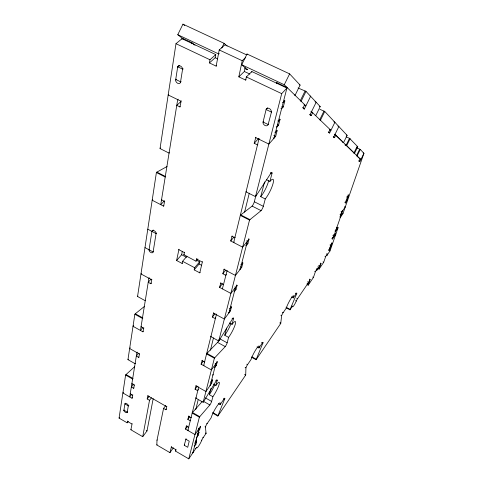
<?xml version="1.0" encoding="UTF-8"?>
<svg xmlns="http://www.w3.org/2000/svg" width="483" height="483" viewBox="0 0 483 483"><rect width="100%" height="100%" fill="white"/><g stroke="black" fill="none" stroke-linecap="round" stroke-linejoin="round"><path stroke-width="0.72" d="M212.876 413.231L217.839 416.056L245.648 375.11A2.512 0.368 -61.9 0 0 245.72 374.772L245.938 367.829A2.542 0.386 -61.9 0 1 247.537 364.647L251.015 359.569A8.785 1.316 -62.1 0 1 256.564 348.545A8.785 1.316 -62.1 0 1 258.966 347.965L262.311 343.081A2.469 0.368 -62.2 0 1 262.963 342.948L256.268 359.243A2.445 0.356 -62.1 0 0 256.099 359.726L251.383 357.148M173.325 447.832L169.938 452.649L156.824 444.964L156.993 440.267L163.568 408.389L165.772 405.43M256.099 359.726L280.695 323.507A2.343 0.332 -62.5 0 0 280.786 323.163L281.637 315.671A2.367 0.344 -62.6 0 1 283.141 312.682L286.22 308.19A8.193 1.177 -62.7 0 1 291.424 297.836A8.193 1.177 -62.7 0 1 293.266 297.902L296.236 293.573A2.306 0.326 -62.8 0 1 296.731 293.616L290.15 309.374A2.282 0.32 -62.7 0 0 289.975 309.845L286.238 307.87M128.279 421.399L127.174 422.83L119.066 418.091L125.61 375.025A2.868 0.712 -59.7 0 1 126.045 374.548L134.757 366.603M135.439 363.246A2.934 0.731 -60 0 1 135.095 363.699L127.953 359.654L134.854 314.246A3.037 0.833 -60.3 0 1 135.312 313.781L144.483 306.361M145.618 300.257A3.109 0.851 -60.6 0 1 145.25 300.722L137.552 296.502L156.395 172.534A3.459 1.141 -62.5 0 1 156.909 172.111L167.064 166.496M169.406 152.743A3.562 1.177 -63.1 0 1 169.062 153.117L160.036 148.571L175.981 43.693L182.013 38.706L215.768 54.585L215.176 57.737L209.405 62.929L216.149 66.123L216.511 65.797M181.952 39.087L182.103 38.133L192.005 42.788L195.023 45.209M127.53 411.969L127.252 412.325A1.491 0.767 38.7 0 1 126.987 412.657L126.045 412.579A2.469 1.268 38.7 0 1 124.97 411.981L124.016 410.93A1.491 0.761 38.7 0 1 123.889 410.369L124.904 403.903L125.471 403.19M153.552 251.474L153.117 251.951A2.409 1.485 41.8 0 1 150.823 252.482A2.409 1.485 41.8 0 1 149.048 249.777L151.928 231.393L153.25 229.98M180.865 81.881L180.497 82.213A2.868 2.047 48.3 0 1 177.72 83.293A2.868 2.047 48.3 0 1 175.661 79.876L177.708 66.787L179.326 65.392M127.252 412.325L128.291 405.871L128.852 405.152M180.497 82.213L182.604 69.129L183.099 68.701M127.174 422.83L127.687 421.013M123.461 392.256L122.887 392.969L132.022 398.246L132.819 394.774M133.628 384.106L131.34 386.98L133.658 388.308L134.467 384.758M138.693 353.151L136.333 356.031L138.742 357.396L139.599 353.592M133.634 325.578L133.018 326.297L142.944 331.821L143.849 327.812M151.064 279.071L148.227 282.295L150.853 283.72L151.837 279.295M152.64 199.757L152.187 200.222L163.61 206.15L164.733 201.013M180.72 101.756L176.754 105.397L179.917 106.942L181.234 100.82M191.848 43.742L192.005 42.788M153.183 398.65L147.019 430.921L142.72 436.698L130.875 429.755L132.131 423.609M142.72 436.698L149.519 400.31L147.182 398.97L148.046 395.456M209.405 62.929L209.984 59.759L215.768 54.585M182.459 263.102L182.145 263.464L176.609 260.518L178.982 249.21M216.149 66.123L219.228 49.942L225 44.786L246.396 54.772M176.609 260.518L181.644 254.728L182.296 251.341M182.145 263.464L182.568 261.303L186.951 256.207M197.879 258.973L196.013 261.188L183.842 254.74L184.584 252.168M200.095 272.478L199.787 272.853L194.196 269.876L194.649 267.721L199.582 261.834L196.575 260.24M196.013 261.188L196.78 258.616M163.568 408.389L165.923 409.741L166.852 406.251M246.01 79.755L245.666 80.1L238.813 76.851L242.237 60.725L245.744 57.411M194.196 269.876L199.123 263.99L199.582 261.834M199.787 272.853L202.437 261.611M238.813 76.851L244.362 71.496L245.219 67.523M245.666 80.1L246.354 76.942L251.86 71.556L286.926 88.051L281.698 93.642L255.489 196.641L246.034 191.878A3.641 0.869 -63.3 0 0 246.348 191.479M251.728 72.148L251.86 71.556M169.938 452.649L171.489 446.6M223.955 398.252L224.788 398.723A2.669 0.411 -61.5 0 0 223.949 399.079L220.151 404.621A9.515 1.473 -61.4 0 0 217.042 406.028A9.515 1.473 -61.4 0 0 211.101 417.825L207.147 423.603A2.759 0.429 -61.2 0 0 205.426 427.008L206.036 433.191A2.723 0.417 -61.2 0 1 205.975 433.517L203.222 437.574A2.723 0.417 -61.1 0 0 201.731 440.345A5.5 0.839 -61.1 0 1 198.736 445.912A5.5 0.839 -61.1 0 1 196.726 447.717A2.765 0.423 -61 0 0 195.706 448.635L188.768 458.85L175.45 451.062L176.041 449.262M200.077 426.235L200.517 426.489L194.951 434.561L185.49 429.097L186.486 425.68M190.483 420.391L190.211 420.771L187.821 419.401L188.841 415.905M197.843 390.228L197.571 390.608L195.078 389.207L196.164 385.464M216.795 361.525L217.278 361.791L211.391 369.942L201.091 364.2L202.232 360.252M215.72 317.814L215.134 318.581L212.411 317.102L213.661 312.736M236.561 285.006L237.093 285.284L230.868 293.404L219.56 287.373L220.882 282.736M226.298 274.507L225.7 275.268L222.832 273.746L224.19 268.983M248.491 238.837L249.047 239.121L242.635 247.163L230.711 240.975L232.148 235.891M257.813 144.544L257.487 144.906L254.191 143.294L255.893 137.22M185.726 439.174L189.233 441.202L187.712 447.294L184.24 445.272L186.076 438.667M195.784 409.433L198.121 399.996M210.443 350.187L213.492 337.865M244.603 212.128L249.294 193.158M276.415 83.553L276.65 82.587L287.071 87.489L273.976 138.283L273.149 137.878M188.768 458.85L199.37 417.191A2.928 0.483 -61.1 0 1 199.763 416.672L209.857 404.959A2.856 0.465 -61.3 0 0 211.639 401.433L212.894 396.7A10.077 1.678 -61.4 0 0 219.173 384.251A10.077 1.678 -61.4 0 0 215.877 385.44L213.45 384.076M196.068 397.612A2.983 0.537 -61 0 1 195.748 398.089L203.162 402.297L214.374 358.241A3.109 0.568 -61.5 0 1 214.778 357.728L225.247 346.607A3.031 0.543 -61.7 0 0 227.161 342.827L228.604 337.375A10.692 1.962 -61.8 0 0 235.336 324.039A10.692 1.962 -61.8 0 0 232.045 324.371L229.425 322.952M211.053 336.156A3.17 0.628 -61.5 0 1 210.739 336.603L218.757 340.992L249.524 220.091A3.55 0.785 -62.9 0 1 249.965 219.62L261.104 210.642A3.453 0.749 -63.2 0 0 263.313 206.295L265.258 198.96A12.25 2.687 -63.4 0 0 273.04 183.576A12.25 2.687 -63.4 0 0 269.9 181.409L266.604 179.767M249.524 220.091L240.299 215.382A3.538 0.821 -62.9 0 1 240.751 214.917L252.126 206.096A3.447 0.779 -63.1 0 0 254.33 201.761L255.845 195.79M192.971 452.414L192.862 452.825L192.433 452.577M194.661 442.923L195.313 443.297L196.883 437.206L198.265 435.189L199.032 432.231L198.598 431.977M213.118 374.283L212.882 375.2M194.148 445.918L194.577 446.171L195.941 444.173L196.69 441.281L196.255 441.033M197.921 431.241L198.362 431.494L199.739 429.496L200.517 426.489M205.909 391.496L211.687 383.363L212.562 379.988L212.091 379.723M214.428 367.08L214.905 367.346L216.36 365.323L217.278 361.791M213.371 313.117L224.341 319.052L230.451 310.913L231.49 306.91L230.977 306.633M233.935 291.219L234.466 291.503L236.006 289.486L237.093 285.284M223.889 269.363L235.438 275.455L241.735 267.365L242.877 262.957L242.333 262.674M245.708 245.467L246.264 245.75L247.845 243.758L249.047 239.121M255.561 137.577L268.868 144.067L275.66 136.375L277.145 130.645L276.517 130.344M276.234 126.788L276.862 127.089L278.552 125.2L280.068 119.343L279.44 119.041M280.937 108.5L281.577 108.802L283.286 106.936L284.849 100.875L284.209 100.573M212.894 396.7L209.308 394.677L210.956 388.332M228.604 337.375L224.734 335.262L226.612 328.029M265.258 198.96L260.723 196.678L264.557 181.922M215.877 385.44L217.181 380.513L216.263 380M232.045 324.371L233.555 318.677L232.565 318.146M269.9 181.409L271.947 173.693A3.568 0.797 -63.6 0 0 271.035 172.992L270.45 172.703M289.975 309.845L292.04 306.808A2.276 0.32 -62.7 0 1 292.644 306.409A4.534 0.634 -62.8 0 0 293.845 305.624A4.534 0.634 -62.8 0 0 296.284 301.042A2.252 0.314 -62.8 0 1 297.504 298.76L307.78 283.63L310.098 279.494L309.374 279.12M307.097 284.632L308.178 285.193L310.098 279.494M308.178 285.193L313.455 277.405L315.387 271.712L317.174 269.079L316.456 268.711M315.973 270.142L316.691 270.51L317.174 269.079M316.691 270.51L321.002 263.458L320.289 263.09M317.639 268.409L319.052 269.14L321.002 263.458M319.052 269.14L323.701 262.275L325.657 256.606L327.383 254.07L326.677 253.714M331.718 238.668L332.443 239.031L334.327 234.823L333.602 234.46M339.996 214.681L340.732 215.05L341.807 211.94L345.273 206.99L344.536 206.627M326.182 255.139L326.888 255.495L327.383 254.07M326.888 255.495L330.016 250.894L338.088 227.668A2.167 1.546 34.7 0 0 337.514 227.457L336.458 227.233M342.966 213.631A2.204 1.6 34.8 0 1 342.429 213.293L339.839 217.006A2.216 1.606 34.8 0 0 340.376 217.35L342.96 213.631L363.934 153.322L360.294 149.452L356.587 147.768M217.839 416.05A2.644 0.398 -61.4 0 1 218.002 415.567L224.788 398.723M183.154 38.96L177.762 34.71L182.954 24.15L224.088 43.325L227.137 46.084M218.829 54.005L219.161 53.335M221.788 47.998L224.088 43.325M247.67 69.051L247.344 69.709L241.729 64.758L247.018 54.018L289.619 73.875L300.106 85.093L295.071 95.302A3.81 0.302 26.4 0 1 294.455 95.012M304.133 105.052L305.89 105.88L284.264 84.742L289.619 73.875M305.099 90.985L300.245 100.826L301.138 101.237L305.993 91.39A3.647 0.32 26.3 0 0 305.099 90.985L298.077 87.991M310.02 96.045L310.605 96.322L304.32 109.067L303.113 107.92L304.695 104.714L304.103 104.431M311.028 111.754L312.718 112.551L311.209 115.606L310.104 114.556L316.166 102.263L315.031 101.732M305.993 91.39L320.217 106.592L315.791 115.558L315.139 115.244M324.721 111.446L323.978 111.102L319.692 119.784L320.489 120.152L324.775 111.47L347.126 135.373L343.522 142.666L342.864 142.346M333.904 121.825L334.9 122.302L329.599 133.042L328.742 132.227L330.076 129.522L329.575 129.287M334.363 134.437L335.806 135.125L334.532 137.709L333.735 136.955L338.873 126.546L337.907 126.087M344.874 144.912L345.997 145.419L349.505 138.313L357.77 146.754L354.492 153.395L353.852 153.081L357.13 146.44L357.77 146.754M354.492 153.395L346.655 145.733L350.163 138.621M359.69 149.169L356.49 155.647L360.831 159.589L359.781 159.082M357.094 155.931L360.294 149.452M363.156 152.954L363.934 153.322L359.811 161.666L359.298 161.177L360.33 159.082L335.806 135.125M203.162 402.297A2.989 0.513 -61.2 0 0 203.591 401.639L216.221 380.827A2.916 0.495 -61.4 0 1 217.181 380.513M218.757 340.992A3.176 0.598 -61.6 0 0 219.216 340.328L232.601 318.738A3.103 0.58 -61.9 0 1 233.555 318.677M255.489 196.641A3.653 0.833 -63.3 0 0 255.996 195.959L271.035 172.992M195.313 443.297L196.69 441.281M199.032 432.231L197.656 434.229L197.221 433.975M332.443 239.031L335.872 234.038L335.16 233.675M337.514 227.457L334.936 231.188A2.18 1.546 34.7 0 1 335.51 231.399L338.088 227.668M184.24 445.272L184.584 444.771M340.732 215.05L341.602 213.8L340.865 213.438M188.207 429.955L187.851 430.462L198.755 386.744M175.45 451.062L175.969 450.313M188.859 427.05L188.593 427.425L186.221 426.06M185.49 429.097L187.615 426.078M191.238 417.282L190.972 417.662L188.569 416.286M187.821 419.401L189.698 416.757M212.562 379.988L211.125 382.005L210.654 381.745M198.121 389.847L198.392 389.467M156.824 444.964L157.09 444.595M156.993 440.267L157.259 439.898M195.078 389.207L197.281 386.165M204.037 365.124L203.657 365.631L216.493 314.089M201.091 364.2L203.337 361.157M204.81 361.682L204.532 362.069L201.948 360.632M165.923 409.741L166.472 408.998M231.49 306.91L229.968 308.933L229.455 308.655M130.875 429.755L131.147 429.399M212.411 317.102L215.032 313.684M149.519 400.31L151.475 397.757M147.182 398.97L149.15 396.422M127.651 411.661L127.283 412.144L123.92 410.188M222.778 288.369L222.379 288.876L227.167 270.377M242.877 262.957L241.307 264.962L240.763 264.678M123.889 410.369L124.173 410.013M223.714 284.239L223.418 284.62L220.58 283.11M119.066 418.091L119.627 417.384M132.022 398.246L132.59 397.521M219.56 287.373L222.536 283.587M131.624 394.533L129.734 396.923L136.882 352.596L137.281 352.113M133.658 388.308L133.942 387.946M130.525 393.446L130.235 393.808L132.535 395.13M222.832 273.746L225.839 269.973M132.143 383.424L131.853 383.786L134.183 385.12M138.742 357.396L139.038 357.034M234.092 242.013L233.681 242.514L258.882 139.195L259.317 138.712M235.136 237.437L234.829 237.817L231.84 236.265M230.711 240.975L234.086 236.851M142.944 331.821L143.246 331.459M130.241 347.796L129.643 348.515L139.303 353.954M142.877 327.559L140.456 330.438L148.879 278.226L149.301 277.743M141.35 326.423L141.048 326.786L143.548 328.174M183.842 254.74L184.156 254.378M150.853 283.72L151.487 283.002M199.37 417.191L192.101 413.031A2.922 0.507 -60.9 0 1 192.494 412.518L202.111 401.639M277.145 130.645L275.455 132.541L274.833 132.239M141.404 273.475L140.976 273.952L151.523 279.651M280.068 119.343L278.371 121.227L277.743 120.925M254.191 143.294L258.737 138.277M268.463 124.137L268.137 124.493A2.91 2.167 42.7 0 1 265.052 125.489A2.91 2.167 42.7 0 1 263.06 122.048L266.109 109.55L267.763 107.787M149.048 249.777L149.374 249.421M284.849 100.875L283.141 102.74L282.501 102.432M271.573 111.658L268.137 124.493L263.06 122.048L263.501 121.571M156.522 233.114L156.081 233.585L153.117 251.951L144.978 247.61M163.61 206.15L163.942 205.794M164.323 200.934L160.742 204.665L177.69 99.601L178.173 99.16M161.859 199.521L161.521 199.871L164.395 201.363M214.374 358.241L206.519 353.9A3.103 0.598 -61.3 0 1 206.935 353.393L217.573 342.399A3.025 0.574 -61.6 0 0 219.107 339.676M179.917 106.942L180.28 106.61M168.676 94.529L168.187 94.97L180.871 101.152M181.053 81.367L180.564 81.802L175.721 79.472L176.09 79.146M175.661 79.876L176.029 79.55M182.912 69.22L182.538 69.546A2.904 2.089 49 0 0 180.461 66.062A2.904 2.089 49 0 0 177.647 67.203L179.507 65.597M319.933 109.345L323.978 111.102M346.13 136.81L349.505 138.313M345.997 145.419L346.655 145.733M219.228 49.942L242.237 60.725M177.762 34.71L218.316 53.758M241.729 64.758L284.264 84.742M244.815 68.514L247.344 69.709M193.381 44.496L193.991 44.786M215.176 57.737L217.682 58.92M244.362 71.496L249.886 74.098M320.217 106.592L319.511 106.254M175.981 43.693L209.984 59.759M246.354 76.942L281.698 93.642M311.052 111.211L330.927 130.356L329.436 129.643M302.521 107.643L303.113 107.92M303.735 108.79L304.32 109.067M309.537 114.284L310.104 114.556M310.086 115.069L311.209 115.606M347.126 135.373L346.462 135.047M282.006 106.326L283.286 106.936M334.532 134.123L343.522 142.666M328.241 131.986L328.742 132.227M328.609 132.565L329.599 133.042M333.252 136.725L333.735 136.955M333.566 137.25L334.532 137.709M177.708 66.787L182.604 69.129M359.551 158.708L360.33 159.082M358.513 160.803L359.298 161.177M359.032 161.292L359.811 161.666M277.302 124.596L278.552 125.2M273.801 135.475L275.66 136.375M347.875 195.072L348.623 195.44L346.649 201.097L345.405 203.168L347.41 197.052L348.732 194.86L347.319 197.287L346.571 196.919M346.045 200.373L346.788 200.735L345.484 202.588L344.735 202.22M270.782 173.119L271.947 173.693M342.181 210.455L342.676 210.697L333.3 237.787L332.34 237.304M341.064 211.578L341.807 211.94M255.404 195.663L255.996 195.959M332.739 235.716L333.463 236.078M254.33 201.761L263.313 206.295M331.266 243.088L331.972 243.444L330.179 248.582L328.971 250.617L330.77 245.11L332.05 242.949L330.692 245.328L329.98 244.966M252.126 206.096L261.104 210.642M329.599 247.894L330.306 248.25L329.026 250.134L328.319 249.771M329.309 250.538L330.016 250.894M324.95 256.244L325.657 256.606M156.909 172.111L165.156 176.325M240.751 214.917L249.965 219.62M156.395 172.534L165.204 177.032A3.466 1.111 -62.5 0 1 165.524 176.736M323 261.919L323.701 262.275M318.52 265.686L319.239 266.055M317.675 266.93L318.75 267.479M314.668 271.343L315.387 271.712M246.716 240.733L247.459 241.114L240.172 269.369L239.453 268.995M312.736 277.037L313.455 277.405M246.741 243.184L247.845 243.758M307.532 281.818L308.263 282.199M307.055 283.255L307.78 283.63M295.976 293.223L296.731 293.616M295.475 293.175L296.236 293.573M240.655 266.797L241.735 267.365M296.767 298.367L297.504 298.76M291.442 296.948L293.266 297.902M295.548 300.655L296.284 301.042M147.78 229.208L156.081 233.585A2.457 1.546 42.3 0 0 154.27 230.802A2.457 1.546 42.3 0 0 151.928 231.393M291.901 306.017L292.644 306.409M291.291 306.409L292.04 306.808M178.662 249.572L184.271 252.537M196.466 258.991L202.129 261.979M286.039 307.2L290.15 309.374M181.644 254.728L186.456 257.282M199.123 263.99L201.55 265.276M234.841 286.926L235.547 287.3L228.936 312.936L228.254 312.567M282.368 312.272L283.141 312.682M234.955 288.931L236.006 289.486M182.568 261.303L194.649 267.721M280.865 315.26L281.637 315.671M280.025 322.753L280.786 323.157M279.935 323.103L280.695 323.507M229.431 310.364L230.451 310.913M232.1 318.466L232.601 318.738M262.172 342.519L262.963 342.948M261.514 342.652L262.311 343.081M257.047 346.921L258.966 347.965M219.964 338.891L227.161 342.827M251.945 356.883L256.268 359.243M218.708 340.05L219.216 340.328M217.573 342.399L225.247 346.607M246.728 364.194L247.537 364.647M245.123 367.382L245.938 367.829M135.312 313.781L142.853 317.953M206.935 353.393L214.778 357.728M244.923 374.331L245.72 374.772M244.851 374.669L245.648 375.11M134.854 314.246L142.394 318.424A3.043 0.809 -60.4 0 1 142.745 318.049M215.176 363.457L215.816 363.814L210.256 385.38L209.785 385.12M215.406 364.792L216.36 365.323M215.762 380.574L216.221 380.827M210.757 382.838L211.687 383.363M223.526 398.843L223.949 399.079M195.887 385.845L205.909 391.496M218.461 403.667L220.151 404.621M205.408 397.907L211.639 401.433M203.627 401.433L209.857 404.959M203.126 401.379L203.591 401.639M212.623 412.512L218.002 415.567M126.045 374.548L133.048 378.551A2.874 0.688 -59.8 0 0 132.62 379.034L125.61 375.025M192.494 412.518L199.763 416.672M206.718 423.356L207.147 423.603M204.997 426.761L205.426 427.008M147.762 395.825L166.581 406.62M198.549 428.155L199.135 428.493L192.862 452.825L192.288 452.493M198.863 428.989L199.739 429.496M205.613 432.949L206.036 433.191M205.559 433.275L205.975 433.517M202.8 437.332L203.222 437.574M197.396 434.688L198.265 435.189M201.308 440.104L201.731 440.345M195.078 443.678L195.941 444.173M196.303 447.469L196.726 447.717M195.283 448.387L195.706 448.635M146.283 430.486L147.019 430.921M127.409 421.375L131.853 423.971M171.224 446.974L175.782 449.637M182.954 24.15L184.663 25.587M247.018 54.018L247.719 54.682M276.65 82.587L277.508 83.396M300.106 85.093A3.81 0.35 26.4 0 1 299.243 84.676M160.591 147.943A3.55 1.208 -63.1 0 1 160.036 148.571M137.89 296.085A3.103 0.881 -60.5 0 1 137.552 296.502M128.297 359.201A2.928 0.749 -59.9 0 1 127.953 359.654M214.832 384.462A10.071 1.721 -61.3 0 1 209.308 394.677M231.055 323.284A10.68 2.01 -61.8 0 1 224.734 335.262M268.705 180.473A12.238 2.747 -63.4 0 1 260.723 196.678M271.247 112.014L266.109 109.556A2.946 2.216 43.3 0 1 269.242 108.506A2.946 2.216 43.3 0 1 271.247 112.014M128.291 405.871L124.904 403.909A2.017 1.044 38.8 0 1 126.781 403.746A2.017 1.044 38.8 0 1 128.291 405.871"/></g></svg>
